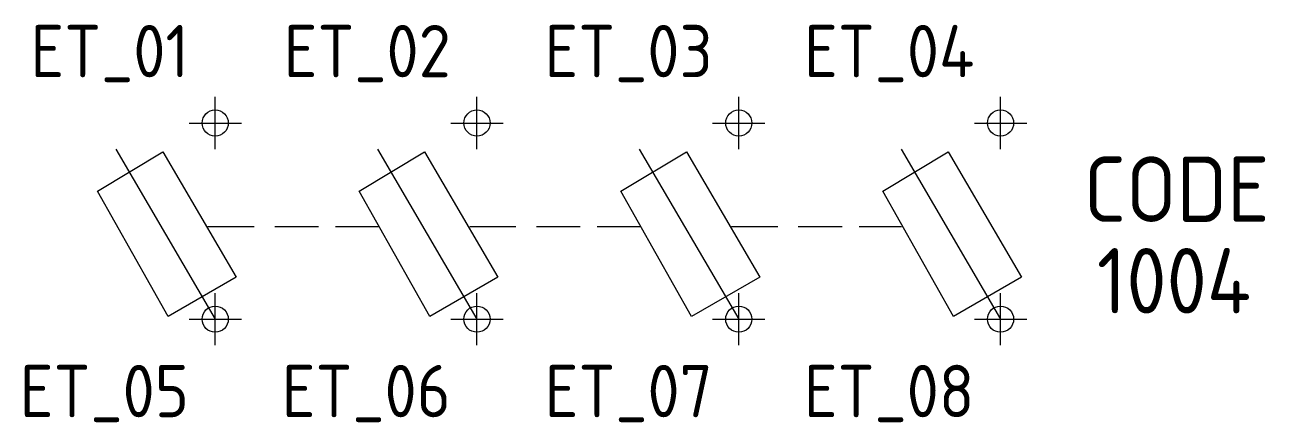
# Model space of a CAD drawing. Extents: x 1592.7 to 1640.1, y 3862.3 to 3877.5.
import ezdxf
from ezdxf.enums import TextEntityAlignment as Align

# ---------------------------------------------------------------- set-up
doc = ezdxf.new("R2010")
doc.units = 0
doc.header["$LTSCALE"] = 10
doc.header["$MEASUREMENT"] = 0
doc.header["$PDMODE"] = 34
doc.header["$PDSIZE"] = -5
doc.layers.get('0').update_dxf_attribs({"linetype": 'CONTINUOUS'})
for name, color, linetype in [('250', 6, 'CONTINUOUS'), ('C', 7, 'CONTINUOUS'), ('TKST2', 1, 'CONTINUOUS'), ('TKST3', 3, 'CONTINUOUS')]:
    doc.layers.add(name, color=color, linetype=linetype)
doc.styles.get("Standard").update_dxf_attribs({"font": 'iso8.shx'})

msp = doc.modelspace()

# ---------------------------------------------------------------- linework, layer by layer
at = {"linetype": 'CONTINUOUS'}
for p, q in [((1599.721, 3869.796), (1601.486, 3869.796)), ((1602.274, 3869.796), (1603.944, 3869.796)), ((1604.593, 3869.796), (1606.221, 3869.796)), ((1609.721, 3869.796), (1611.486, 3869.796)), ((1612.274, 3869.796), (1613.944, 3869.796)), ((1614.593, 3869.796), (1616.221, 3869.796)), ((1619.721, 3869.796), (1621.486, 3869.796)), ((1622.274, 3869.796), (1623.944, 3869.796)), ((1624.593, 3869.796), (1626.221, 3869.796))]:
    msp.add_line(p, q, dxfattribs=at)
for points in [[(1599, 3873.75), (1601, 3873.75)], [(1609, 3873.75), (1611, 3873.75)], [(1619, 3873.75), (1621, 3873.75)], [(1629, 3873.75), (1631, 3873.75)], [(1595.5, 3871.15), (1598, 3872.65), (1600.8, 3867.85), (1598.2, 3866.35), (1595.5, 3871.15)], [(1596.2, 3872.75), (1600, 3866.25)], [(1605.5, 3871.15), (1608, 3872.65), (1610.8, 3867.85), (1608.2, 3866.35), (1605.5, 3871.15)], [(1606.2, 3872.75), (1610, 3866.25)], [(1615.5, 3871.15), (1618, 3872.65), (1620.8, 3867.85), (1618.2, 3866.35), (1615.5, 3871.15)], [(1616.2, 3872.75), (1620, 3866.25)], [(1625.5, 3871.15), (1628, 3872.65), (1630.8, 3867.85), (1628.2, 3866.35), (1625.5, 3871.15)], [(1626.2, 3872.75), (1630, 3866.25)]]:
    msp.add_lwpolyline(points)
at = {"layer": 'C', "color": 1}
msp.add_point((1600, 3873.75), dxfattribs=at)
at = {"layer": 'C', "color": 3}
msp.add_point((1610, 3873.75), dxfattribs=at)
at = {"layer": 'C', "color": 5}
msp.add_point((1620, 3873.75), dxfattribs=at)
at = {"layer": 'C', "color": 7}
msp.add_point((1630, 3873.75), dxfattribs=at)
at = {"layer": 'C', "color": 2}
msp.add_point((1600, 3866.25), dxfattribs=at)
at = {"layer": 'C', "color": 4}
msp.add_point((1610, 3866.25), dxfattribs=at)
at = {"layer": 'C', "color": 6}
msp.add_point((1620, 3866.25), dxfattribs=at)
at = {"layer": 'C', "color": 8}
msp.add_point((1630, 3866.25), dxfattribs=at)

# ---------------------------------------------------------------- texts
at = {"layer": '250'}
msp.add_attdef('1004', (1633.679, 3866.469), '', height=2.5, dxfattribs=at)
at = {"layer": 'TKST2'}
for tag, p in [('ET_01', (1599, 3875.5)), ('ET_02', (1609, 3875.5)), ('ET_03', (1619, 3875.5)), ('ET_04', (1629, 3875.5))]:
    msp.add_attdef(tag, text='', height=2, dxfattribs=at).set_placement(p, align=Align.RIGHT)
for tag, p in [('ET_05', (1599, 3864.5)), ('ET_06', (1609, 3864.5)), ('ET_07', (1619, 3864.5)), ('ET_08', (1629, 3864.5))]:
    msp.add_attdef(tag, text='', height=2, dxfattribs=at).set_placement(p, align=Align.TOP_RIGHT)
at = {"layer": 'TKST3'}
msp.add_attdef('CODE', (1633.179, 3869.969), '-Q', height=2.5, dxfattribs=at)

doc.saveas('drawing.dxf')
